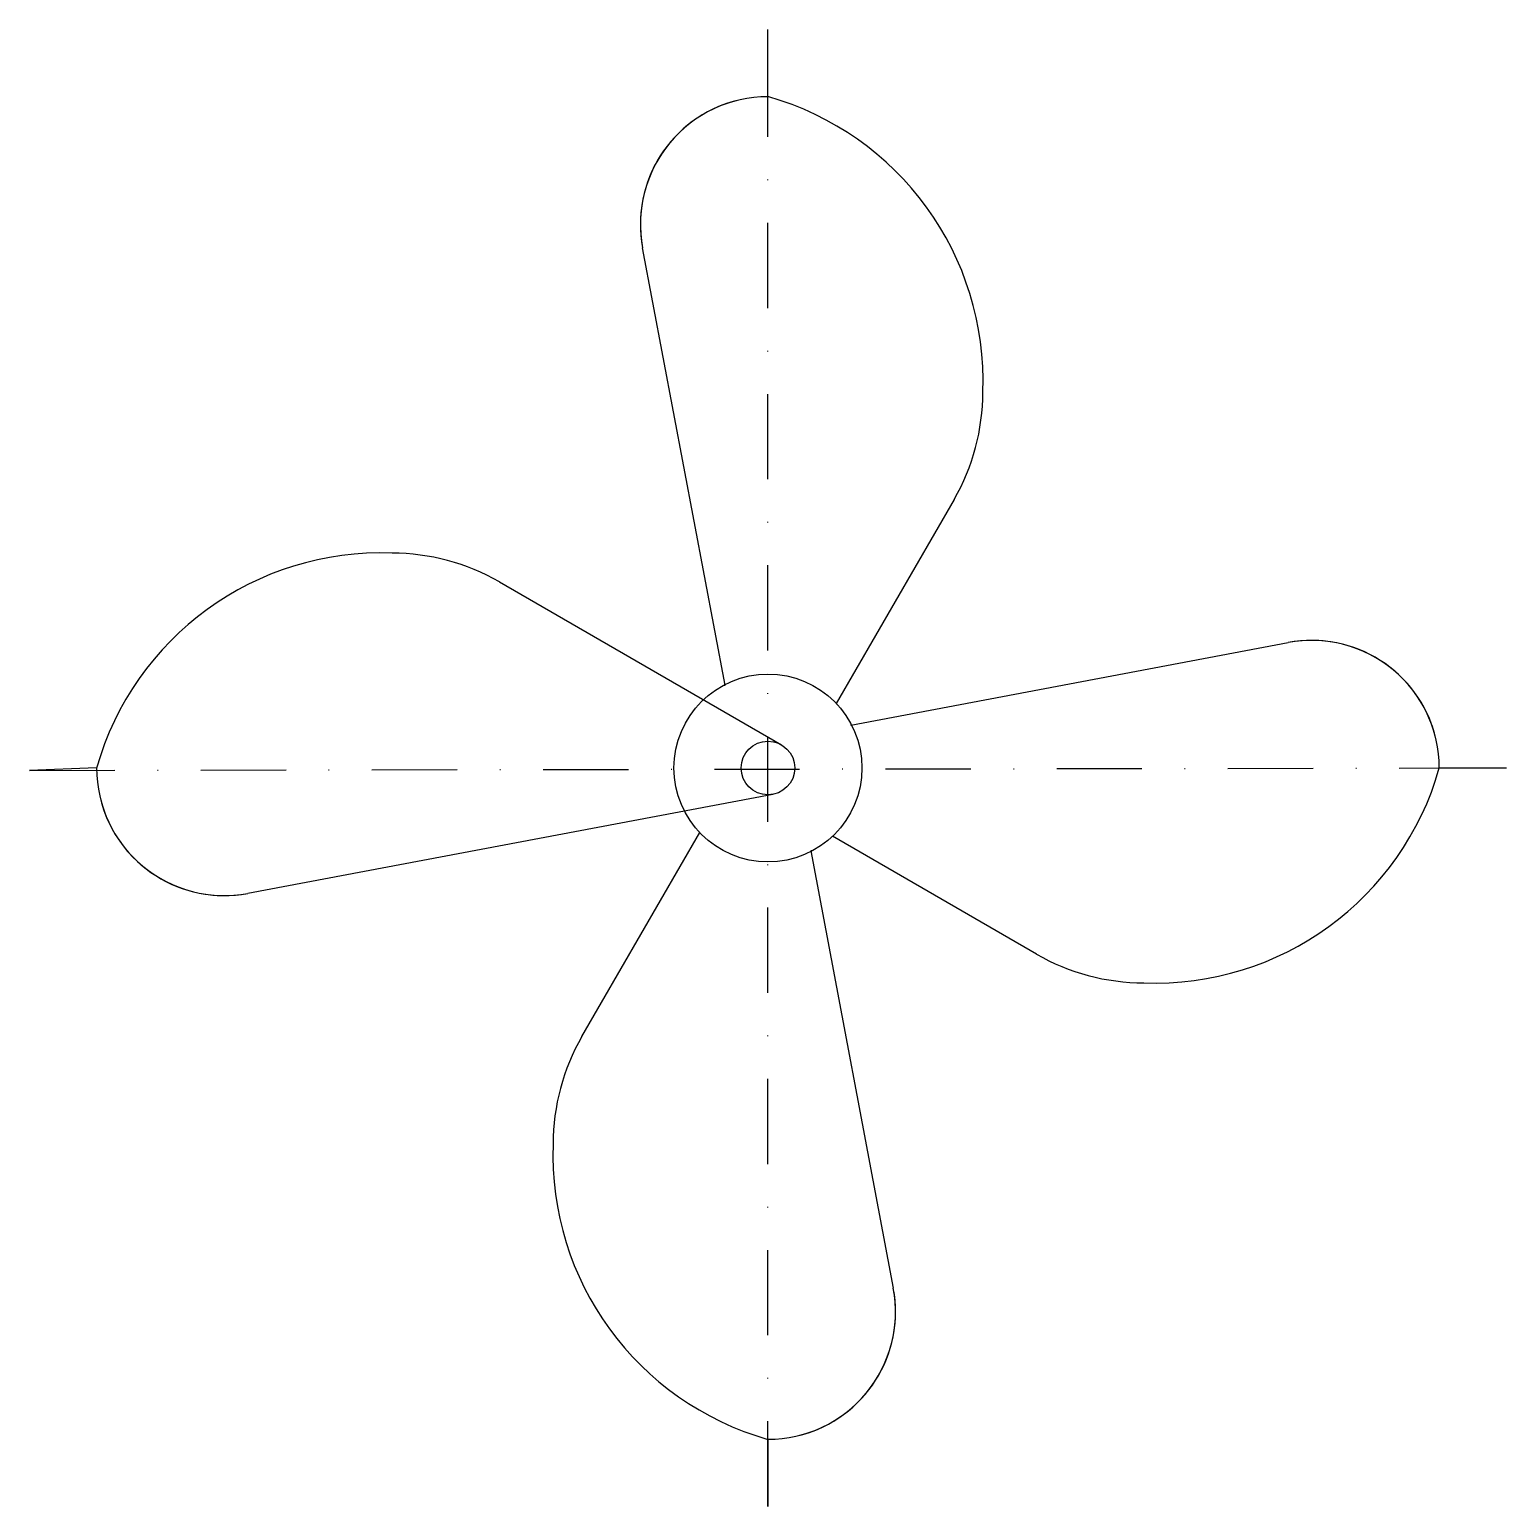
# Model space of a CAD drawing. Header units: millimetres. Extents: x -10 to 210, y -10 to 210.
import ezdxf

# ---------------------------------------------------------------- set-up
doc = ezdxf.new("R2010")
doc.units = ezdxf.units.MM
doc.linetypes.add('DASHDOT', pattern=[25.4, 12.7, -6.35, 0, -6.35])
doc.layers.add('Linha de centro', color=6, linetype='DASHDOT')
doc.layers.add('Peça', color=2, linetype='Continuous')

msp = doc.modelspace()

# ---------------------------------------------------------------- linework, layer by layer
at = {"layer": 'Linha de centro'}
for p, q in [((100, 200), (100, 210)), ((100, -10), (100, 200)), ((0, 100), (-9.99, 99.65)), ((-9.99, 99.65), (200, 100)), ((200, 100), (210, 100)), ((100, 0), (100, -10))]:
    msp.add_line(p, q, dxfattribs=at)
at = {"layer": 'Peça'}
for p, q in [((93.6, 112.36), (81.33, 177.48)), ((127.71, 140), (110.17, 109.62)), ((60, 127.71), (102, 103.46)), ((112.36, 106.4), (177.48, 118.67)), ((100.74, 96.07), (22.52, 81.33)), ((72.29, 60), (89.83, 90.38)), ((140, 72.29), (109.62, 89.83)), ((106.4, 87.64), (118.67, 22.52))]:
    msp.add_line(p, q, dxfattribs=at)
for radius in [14, 14, 14, 14, 4, 4, 4, 4]:
    msp.add_circle((100, 100), radius, dxfattribs=at)
for centre, radius, start, end in [((100, 181), 19, 90, 190.6719), ((100, 181), 19, 104.4635, 190.6719), ((100, 181), 19, 104.4635, 190.6719), ((88.03, 157.66), 44, 357.839, 74.2157), ((100, 156), 32, 330, 0), ((100, 156), 32, 330, 0), ((42.34, 88.03), 44, 87.839, 164.2157), ((44, 100), 32, 60, 90), ((44, 100), 32, 60, 90), ((181, 100), 19, 14.4635, 100.6719), ((181, 100), 19, 14.4635, 100.6719), ((181, 100), 19, 0, 100.6719), ((88, 156), 44, 277.0049, 277.3131), ((156, 112), 44, 187.0049, 187.3131), ((19, 100), 19, 180, 280.6719), ((157.66, 111.97), 44, 267.839, 344.2157), ((19, 100), 19, 194.4635, 280.6719), ((19, 100), 19, 194.4635, 280.6719), ((44, 88), 44, 7.0049, 7.3131), ((112, 44), 44, 97.0049, 97.3131), ((156, 100), 32, 240, 270), ((156, 100), 32, 240, 270), ((100, 44), 32, 150, 180), ((100, 44), 32, 150, 180), ((111.97, 42.34), 44, 177.839, 254.2157), ((100, 19), 19, 270, 10.6719), ((100, 19), 19, 284.4635, 10.6719), ((100, 19), 19, 284.4635, 10.6719)]:
    msp.add_arc(centre, radius, start, end, dxfattribs=at)

doc.saveas('drawing.dxf')
